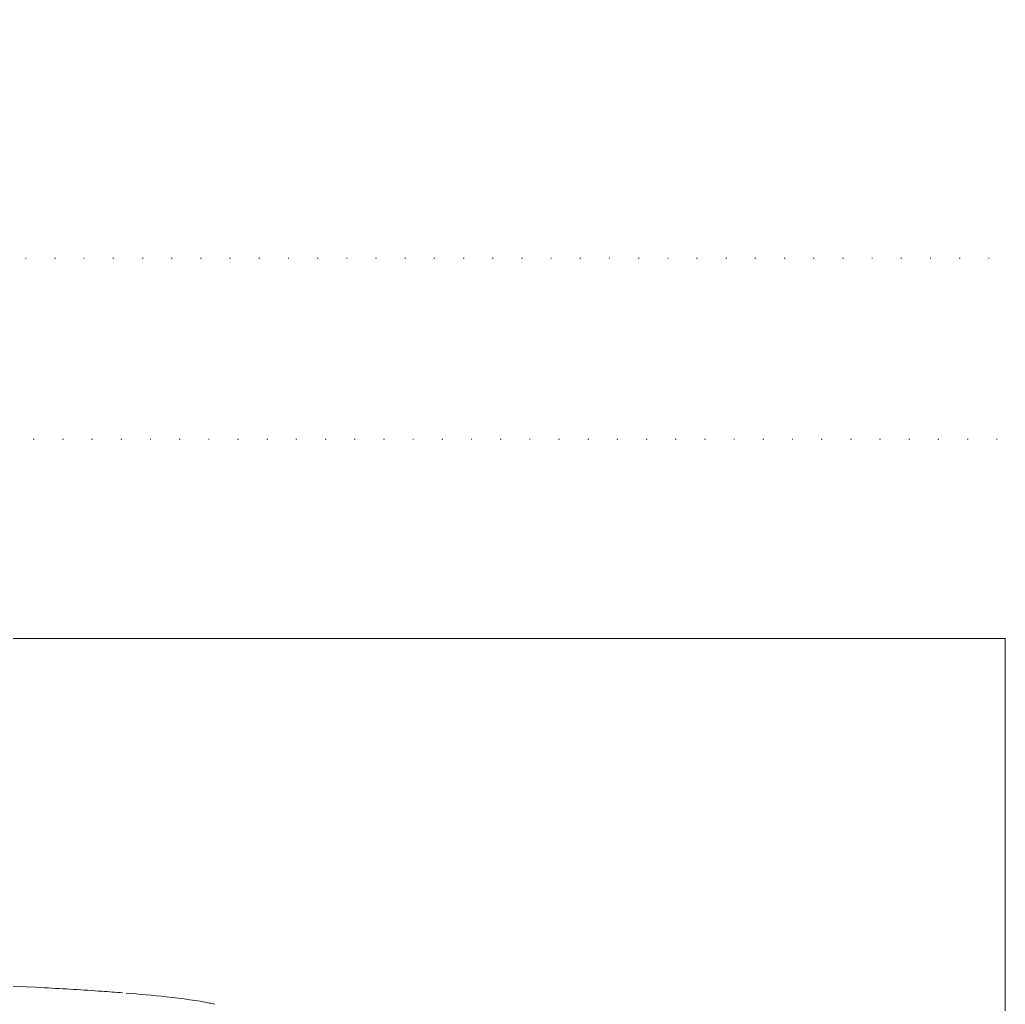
# Model space of a CAD drawing. Extents: x -1073 to 35213, y -1180 to 6950.
# Drawn here: x 31204.9 to 31313.8, y 1612.1 to 1720.8 of the extents above; entities that cross this region are included whole.
import ezdxf
from ezdxf.xclip import XClip

# ---------------------------------------------------------------- set-up
doc = ezdxf.new("R2010")
doc.units = 0
doc.header["$LTSCALE"] = 25
doc.header["$XCLIPFRAME"] = 0
doc.linetypes.add('DOT2', pattern=[0.125, 0, -0.125])
doc.layers.get('0').update_dxf_attribs({"color": 9, "lineweight": 9})
for name, color, linetype, lineweight in [('04', 9, 'Continuous', 9), ('06D', 9, 'Continuous', 9), ('20', 9, 'DOT2', 9)]:
    doc.layers.add(name, color=color, linetype=linetype, lineweight=lineweight)

# ---------------------------------------------------------------- blocks, each defined once
blk = doc.blocks.new('p-araba-polo')
for points, degree, knots in [([(0.578, 0.8067), (0.5852, 0.8073), (0.6136, 0.8094), (0.6943, 0.8142), (0.7938, 0.8181), (0.9022, 0.8216), (0.9869, 0.8238), (1.0486, 0.8241), (1.0808, 0.8236)], 3, [0, 0, 0, 0, 0.049552, 0.182368, 0.511137, 0.607099, 0.78604, 1, 1, 1, 1]), ([(0.5894, 0.8074), (0.5894, 0.8074), (0.5894, 0.8074), (0.5894, 0.8074), (0.5894, 0.8074), (0.5894, 0.8074), (0.5894, 0.8074), (0.5894, 0.8074), (0.5894, 0.8074), (0.5894, 0.8074), (0.5894, 0.8074), (0.5894, 0.8074), (0.5894, 0.8074), (0.5894, 0.8074), (0.5894, 0.8074)], 7, [0, 0, 0, 0, 0, 0, 0, 0, 1, 1, 1, 1, 1, 1, 1, 1, 1, 1, 1, 1, 1, 1, 1]), ([(0.4758, 0.7941), (0.4779, 0.7946), (0.4931, 0.7978), (0.5106, 0.8003), (0.5297, 0.8023)], 3, [0, 0, 0, 0, 0.124213, 1, 1, 1, 1])]:
    blk.add_open_spline(points, degree=degree, knots=knots)
blk.add_open_spline([(0.5299, 0.8024), (0.5443, 0.8039), (0.5588, 0.8052), (0.5741, 0.8064)], degree=3)
blk = doc.blocks.new('catikatirevizepergole-krt')
for points in [[(-30, 990), (-30, 920), (-800, 920), (-800, 990)], [(-30, 900), (-30, 830), (-800, 830), (-800, 900)]]:
    blk.add_lwpolyline(points, close=True)

msp = doc.modelspace()

# ---------------------------------------------------------------- linework, layer by layer
at = {"layer": '06D'}
msp.add_lwpolyline([(31313.84, 1402.5), (31313.84, 1652.5), (30813.84, 1652.5), (30813.84, 1402.5)], close=True, dxfattribs=at)

# ---------------------------------------------------------------- block references
at = {"layer": '04'}
ref = msp.add_blockref('p-araba-polo', (31274.08, 1532.69), dxfattribs=dict(at, xscale=-100, yscale=100, zscale=100))
XClip(ref).set_block_clipping_path([(-0.0924763951, -0.9835002962), (4.0650970395, 0.9845199444)])
at = {"layer": '20'}
msp.add_blockref('catikatirevizepergole-krt', (31661.35, 774.5), dxfattribs=at)

doc.saveas('drawing.dxf')
